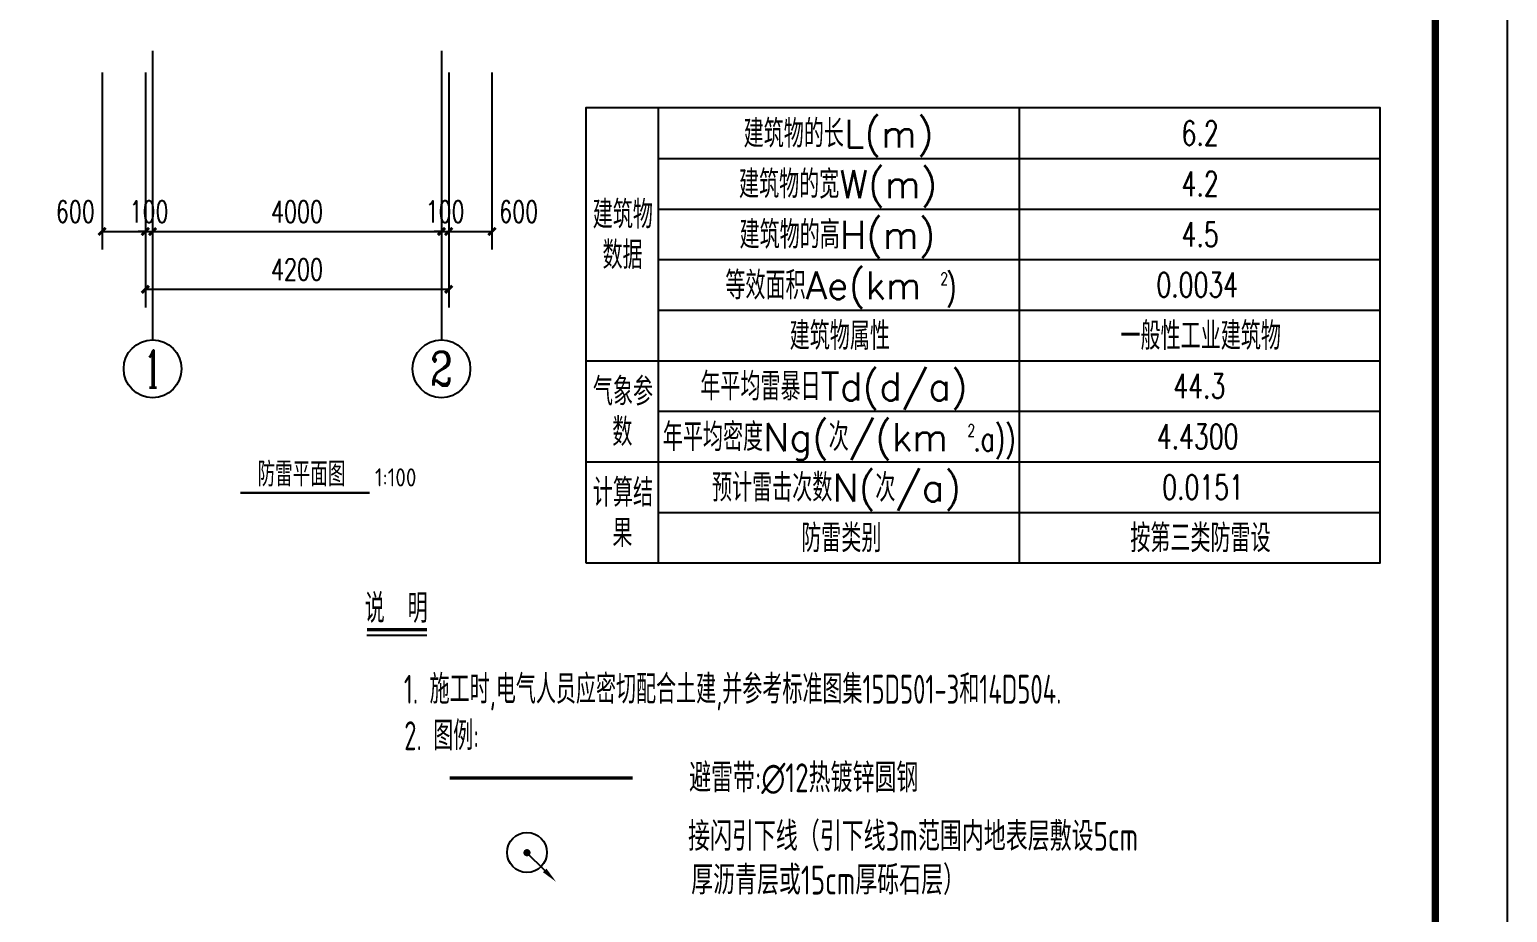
# Model space of a CAD drawing. Extents: x 5600590 to 5949977, y -428435 to -354779.
# Drawn here: x 5838638 to 5859105, y -401031 to -388809 of the extents above; entities that cross this region are included whole.
import ezdxf
from ezdxf.enums import TextEntityAlignment as Align

# ---------------------------------------------------------------- set-up
doc = ezdxf.new("R2010")
doc.units = 0
doc.header["$LTSCALE"] = 1000
doc.header["$MEASUREMENT"] = 0
doc.layers.get('0').update_dxf_attribs({"linetype": 'CONTINUOUS'})
doc.layers.get('Defpoints').update_dxf_attribs({"linetype": 'CONTINUOUS'})
for name, color, linetype in [('1', 7, 'CONTINUOUS'), ('AXIS_TEXT', 7, 'CONTINUOUS'), ('DIM_SYMB', 3, 'CONTINUOUS'), ('LWIRE', 4, 'CONTINUOUS'), ('PUB_TEXT', 7, 'CONTINUOUS'), ('PUB_TITLE', 4, 'CONTINUOUS'), ('TEL_TAB', 7, 'CONTINUOUS'), ('WIRE-避雷', 4, 'CONTINUOUS'), ('建筑底图', 251, 'CONTINUOUS'), ('电气', 3, 'CONTINUOUS')]:
    doc.layers.add(name, color=color, linetype=linetype)
doc.styles.add('_TCH_AXIS', font='COMPLEX', dxfattribs={"bigfont": 'GBCBIG'})
doc.styles.add('_TCH_DIM', font='SIMPLEX', dxfattribs={"bigfont": 'GBCBIG'})
doc.styles.add('_TCH_DIM_T3', font='SIMPLEX', dxfattribs={"width": 0.705882, "bigfont": 'GBCBIG'})
doc.styles.add('COMPLEX', font='COMPLEX')
doc.styles.add('sceie', font='sceie.shx', dxfattribs={"width": 0.7, "bigfont": 'sceic.shx'})
doc.styles.get("Standard").update_dxf_attribs({"font": 'GBENOR', "bigfont": 'GBCBIG'})
doc.styles.add('TG_LINETYPE_THUND', font='SIMPLEX', dxfattribs={"width": 0.8, "height": 5.5, "bigfont": 'HZTXT'})
doc.linetypes.add('TG_×', pattern='A,2,0,["×",TG_LINETYPE_THUND,S=0.1,R=0,X=-0.23,Y=-0.21],0', length=2)
doc.dimstyles.new('_TCH_ARCH&&100', dxfattribs={"dimtxt": 297.5, "dimasz": 100, "dimexe": 250, "dimexo": 300, "dimgap": 126.25, "dimtad": 1, "dimdec": 0, "dimzin": 0, "dimdsep": 46, "dimtxsty": '_TCH_DIM_T3', "dimblk": 'ARCHTICK', "dimcen": 0.09, "dimclrt": 7, "dimazin": 2, "dimtfac": 1, "dimtdec": 0, "dimtix": 1, "dimtmove": 2, "dimatfit": 3, "dimfxl": 0, "dimtolj": 1, "dimtzin": 0, "dimarcsym": 0})

# ---------------------------------------------------------------- blocks, each defined once
blk = doc.blocks.new('_AXISO')
blk.add_circle((0, 0), 0.5)
at = {"layer": 'AXIS_TEXT', "style": 'COMPLEX', "width": 1.041667}
blk.add_attdef('A', text='', height=0.56, dxfattribs=at).set_placement((-0.25, -0.28), (0.25, -0.28), align=Align.FIT)
blk = doc.blocks.new('_ArchTick')
at = {"color": 0, "linetype": 'ByBlock', "const_width": 0.4}
blk.add_lwpolyline([(-0.5, -0.5), (0.5, 0.5)], dxfattribs=at)
blk = doc.blocks.new('*D67')
at = {"layer": 'Defpoints', "color": 0, "transparency": 16777216}
for p in [(5840242, -389105), (5844442, -389105), (5844442, -392405)]:
    blk.add_point(p, dxfattribs=at)
at = {"layer": '建筑底图', "color": 0, "lineweight": -2, "transparency": 16777216}
for p, q in [((5840242, -389405), (5840242, -392655)), ((5844442, -389405), (5844442, -392655)), ((5840242, -392405), (5844442, -392405))]:
    blk.add_line(p, q, dxfattribs=at)
at = {"layer": '建筑底图', "color": 0, "lineweight": -2, "transparency": 16777216, "xscale": 100, "yscale": 100, "zscale": 100, "rotation": 180}
blk.add_blockref('_ArchTick', (5840242, -392405), dxfattribs=at)
at = {"layer": '建筑底图', "color": 0, "lineweight": -2, "transparency": 16777216, "xscale": 100, "yscale": 100, "zscale": 100}
blk.add_blockref('_ArchTick', (5844442, -392405), dxfattribs=at)
at = {"layer": '建筑底图', "color": 7, "transparency": 16777216, "insert": (5842342, -392130), "char_height": 297.5, "attachment_point": 5, "style": '_TCH_DIM_T3'}
blk.add_mtext('\\A1;4200', dxfattribs=at)
blk = doc.blocks.new('*D68')
at = {"layer": 'Defpoints', "color": 0, "transparency": 16777216}
for p in [(5839642, -389105), (5840242, -389105), (5840242, -391605)]:
    blk.add_point(p, dxfattribs=at)
at = {"layer": '建筑底图', "color": 0, "lineweight": -2, "transparency": 16777216}
for p, q in [((5839642, -389405), (5839642, -391855)), ((5840242, -389405), (5840242, -391855)), ((5839642, -391605), (5840242, -391605))]:
    blk.add_line(p, q, dxfattribs=at)
at = {"layer": '建筑底图', "color": 0, "lineweight": -2, "transparency": 16777216, "xscale": 100, "yscale": 100, "zscale": 100, "rotation": 180}
blk.add_blockref('_ArchTick', (5839642, -391605), dxfattribs=at)
at = {"layer": '建筑底图', "color": 0, "lineweight": -2, "transparency": 16777216, "xscale": 100, "yscale": 100, "zscale": 100}
blk.add_blockref('_ArchTick', (5840242, -391605), dxfattribs=at)
at = {"layer": '建筑底图', "color": 7, "transparency": 16777216, "insert": (5839272, -391330), "char_height": 297.5, "attachment_point": 5, "style": '_TCH_DIM_T3'}
blk.add_mtext('\\A1;600', dxfattribs=at)
blk = doc.blocks.new('*D69')
at = {"layer": 'Defpoints', "color": 0, "transparency": 16777216}
for p in [(5840242, -389105), (5840342, -389105), (5840342, -391605)]:
    blk.add_point(p, dxfattribs=at)
at = {"layer": '建筑底图', "color": 0, "lineweight": -2, "transparency": 16777216}
for p, q in [((5840242, -389405), (5840242, -391855)), ((5840342, -389405), (5840342, -391855)), ((5840242, -391605), (5840142, -391605)), ((5840242, -391605), (5840342, -391605)), ((5840342, -391605), (5840442, -391605))]:
    blk.add_line(p, q, dxfattribs=at)
at = {"layer": '建筑底图', "color": 0, "lineweight": -2, "transparency": 16777216, "xscale": 100, "yscale": 100, "zscale": 100}
blk.add_blockref('_ArchTick', (5840242, -391605), dxfattribs=at)
at = {"layer": '建筑底图', "color": 0, "lineweight": -2, "transparency": 16777216, "xscale": 100, "yscale": 100, "zscale": 100, "rotation": 180}
blk.add_blockref('_ArchTick', (5840342, -391605), dxfattribs=at)
at = {"layer": '建筑底图', "color": 7, "transparency": 16777216, "insert": (5840292, -391330), "char_height": 297.5, "attachment_point": 5, "style": '_TCH_DIM_T3'}
blk.add_mtext('\\A1;100', dxfattribs=at)
blk = doc.blocks.new('*D70')
at = {"layer": 'Defpoints', "color": 0, "transparency": 16777216}
for p in [(5840342, -389105), (5844342, -389105), (5844342, -391605)]:
    blk.add_point(p, dxfattribs=at)
at = {"layer": '建筑底图', "color": 0, "lineweight": -2, "transparency": 16777216}
for p, q in [((5840342, -389405), (5840342, -391855)), ((5844342, -389405), (5844342, -391855)), ((5840342, -391605), (5844342, -391605))]:
    blk.add_line(p, q, dxfattribs=at)
at = {"layer": '建筑底图', "color": 0, "lineweight": -2, "transparency": 16777216, "xscale": 100, "yscale": 100, "zscale": 100, "rotation": 180}
blk.add_blockref('_ArchTick', (5840342, -391605), dxfattribs=at)
at = {"layer": '建筑底图', "color": 0, "lineweight": -2, "transparency": 16777216, "xscale": 100, "yscale": 100, "zscale": 100}
blk.add_blockref('_ArchTick', (5844342, -391605), dxfattribs=at)
at = {"layer": '建筑底图', "color": 7, "transparency": 16777216, "insert": (5842342, -391330), "char_height": 297.5, "attachment_point": 5, "style": '_TCH_DIM_T3'}
blk.add_mtext('\\A1;4000', dxfattribs=at)
blk = doc.blocks.new('*D71')
at = {"layer": 'Defpoints', "color": 0, "transparency": 16777216}
for p in [(5844342, -389105), (5844442, -389105), (5844442, -391605)]:
    blk.add_point(p, dxfattribs=at)
at = {"layer": '建筑底图', "color": 0, "lineweight": -2, "transparency": 16777216}
for p, q in [((5844342, -389405), (5844342, -391855)), ((5844442, -389405), (5844442, -391855)), ((5844342, -391605), (5844242, -391605)), ((5844342, -391605), (5844442, -391605)), ((5844442, -391605), (5844542, -391605))]:
    blk.add_line(p, q, dxfattribs=at)
at = {"layer": '建筑底图', "color": 0, "lineweight": -2, "transparency": 16777216, "xscale": 100, "yscale": 100, "zscale": 100}
blk.add_blockref('_ArchTick', (5844342, -391605), dxfattribs=at)
at = {"layer": '建筑底图', "color": 0, "lineweight": -2, "transparency": 16777216, "xscale": 100, "yscale": 100, "zscale": 100, "rotation": 180}
blk.add_blockref('_ArchTick', (5844442, -391605), dxfattribs=at)
at = {"layer": '建筑底图', "color": 7, "transparency": 16777216, "insert": (5844392, -391330), "char_height": 297.5, "attachment_point": 5, "style": '_TCH_DIM_T3'}
blk.add_mtext('\\A1;100', dxfattribs=at)
blk = doc.blocks.new('*D72')
at = {"layer": 'Defpoints', "color": 0, "transparency": 16777216}
for p in [(5844442, -389105), (5845042, -389105), (5845042, -391605)]:
    blk.add_point(p, dxfattribs=at)
at = {"layer": '建筑底图', "color": 0, "lineweight": -2, "transparency": 16777216}
for p, q in [((5844442, -389405), (5844442, -391855)), ((5845042, -389405), (5845042, -391855)), ((5844442, -391605), (5845042, -391605))]:
    blk.add_line(p, q, dxfattribs=at)
at = {"layer": '建筑底图', "color": 0, "lineweight": -2, "transparency": 16777216, "xscale": 100, "yscale": 100, "zscale": 100, "rotation": 180}
blk.add_blockref('_ArchTick', (5844442, -391605), dxfattribs=at)
at = {"layer": '建筑底图', "color": 0, "lineweight": -2, "transparency": 16777216, "xscale": 100, "yscale": 100, "zscale": 100}
blk.add_blockref('_ArchTick', (5845042, -391605), dxfattribs=at)
at = {"layer": '建筑底图', "color": 7, "transparency": 16777216, "insert": (5845412, -391330), "char_height": 297.5, "attachment_point": 5, "style": '_TCH_DIM_T3'}
blk.add_mtext('\\A1;600', dxfattribs=at)
blk = doc.blocks.new('$TelecSys$00000080')
for p, q in [((-0.7, -0.7), (0, 0)), ((0.104, 0.104), (0.104, 0.104)), ((-0.104, -0.104), (-0.104, -0.104))]:
    blk.add_line(p, q)
at = {"const_width": 0.142}
blk.add_lwpolyline([(0.071, 0, 1), (-0.071, 0, 1)], format="xyb", close=True, dxfattribs=at)
blk.add_solid([(-0.63, -0.77), (-0.77, -0.63), (-1.15, -1.15)])
at = {"width": 0.8, "flags": 9}
blk.add_attdef('A', (0, 0), '', height=0.00002, rotation=180, dxfattribs=at)

msp = doc.modelspace()

# ---------------------------------------------------------------- linework, layer by layer
at = {"layer": '1', "color": 3, "linetype": 'Continuous'}
msp.add_circle((5845526.6, -400201.2), 276.5, dxfattribs=at)
at = {"layer": 'DIM_SYMB', "const_width": 35}
msp.add_lwpolyline([(5841558.9, -395222.5), (5843345.6, -395222.5)], dxfattribs=at)
at = {"layer": 'PUB_TITLE', "color": 4}
msp.add_lwpolyline([(5799704.6, -412847.7), (5859104.6, -412847.7), (5859104.6, -370847.7), (5799704.6, -370847.7)], close=True, dxfattribs=at)
at = {"layer": 'PUB_TITLE', "color": 4, "const_width": 100}
msp.add_lwpolyline([(5802204.6, -411847.7), (5858104.6, -411847.7), (5858104.6, -371847.7), (5802204.6, -371847.7)], close=True, dxfattribs=at)
at = {"layer": 'TEL_TAB', "color": 0}
msp.add_lwpolyline([(5846343.1, -396193.8), (5857343.1, -396193.8), (5857343.1, -389893.8), (5846343.1, -389893.8)], close=True, dxfattribs=at)
for points in [[(5847343.1, -389893.8), (5847343.1, -396193.8)], [(5852343.1, -389893.8), (5852343.1, -396193.8)], [(5847343.1, -390593.8), (5857343.1, -390593.8)], [(5847343.1, -391293.8), (5857343.1, -391293.8)], [(5847343.1, -391993.8), (5857343.1, -391993.8)], [(5847343.1, -392693.8), (5857343.1, -392693.8)], [(5846343.1, -393393.8), (5857343.1, -393393.8)], [(5847343.1, -394093.8), (5857343.1, -394093.8)], [(5846343.1, -394793.8), (5857343.1, -394793.8)], [(5847343.1, -395493.8), (5857343.1, -395493.8)]]:
    msp.add_lwpolyline(points, dxfattribs=at)
at = {"layer": 'WIRE-避雷', "color": 3, "linetype": 'TG_×', "const_width": 48}
msp.add_lwpolyline([(5844454.5, -399171.3), (5846991.4, -399171.3)], dxfattribs=at)
at = {"layer": '建筑底图'}
for p, q in [((5840341.8, -389105.5), (5840341.8, -393105.5)), ((5844341.8, -389105.5), (5844341.8, -393105.5))]:
    msp.add_line(p, q, dxfattribs=at)
at = {"layer": '电气'}
msp.add_line((5843310.3, -397191.8), (5844141, -397191.8), dxfattribs=at)
at = {"layer": '电气', "const_width": 48}
msp.add_lwpolyline([(5843310.3, -397115.9), (5844141.5, -397115.9)], dxfattribs=at)

# ---------------------------------------------------------------- block references
at = {"layer": 'LWIRE', "xscale": 350, "yscale": 350, "zscale": 350, "rotation": 90}
msp.add_blockref('$TelecSys$00000080', (5845526.6, -400204.6), dxfattribs=at)
at = {"layer": '建筑底图'}
ref = msp.add_blockref('_AXISO', (5840341.8, -393505.5), dxfattribs=dict(at, xscale=800, yscale=800, zscale=800))
ref.add_attrib('A', '1', dxfattribs={"layer": 'AXIS_TEXT', "color": 0, "height": 514.7, "style": '_TCH_AXIS'}).set_placement((5840231.5, -393762.9), (5840452.1, -393762.9), align=Align.FIT)
ref = msp.add_blockref('_AXISO', (5844341.8, -393505.5), dxfattribs=dict(at, xscale=800, yscale=800, zscale=800))
ref.add_attrib('A', '2', dxfattribs={"layer": 'AXIS_TEXT', "color": 0, "height": 465.9, "style": '_TCH_AXIS'}).set_placement((5844186.5, -393738.5), (5844497.1, -393738.5), align=Align.FIT)

# ---------------------------------------------------------------- texts
at = {"color": 3, "style": 'sceie'}
for s, width, p in [('说  明', 0.73, (5843279, -397021.1)), ('1. 施工时,电气人员应密切配合土建,并参考标准图集15D501-3和14D504.', 0.73, (5843821.8, -398141.6)), ('2. 图例:', 0.73, (5843826.3, -398785.3)), ('避雷带:∅12热镀锌圆钢', 0.8, (5847772, -399367.8)), ('接闪引下线（引下线3m范围内地表层敷设5cm', 0.8, (5847757, -400178)), ('厚沥青层或15cm厚砾石层）', 0.8, (5847800.1, -400783.3))]:
    msp.add_text(s, height=400, dxfattribs=dict(at, width=width)).set_placement(p)
at = {"layer": 'PUB_TEXT'}
for s, height, p in [('防雷平面图', 337.59, (5841795.8, -395133.9)), ('1:100', 250, (5843420.8, -395133.9))]:
    msp.add_text(s, height=height, dxfattribs=at).set_placement(p)
at = {"layer": 'TEL_TAB', "color": 0, "style": '_TCH_DIM'}
for s, height, p in [('建筑物的长L(m)', 385.82, (5848527, -390443.8)), ('建筑物的宽W(m)', 385.82, (5848462.7, -391143.8)), ('建筑物', 385.82, (5846437.1, -391563.8)), ('建筑物的高H(m)', 385.82, (5848470.4, -391843.8)), ('数据', 385.82, (5846572.5, -392123.8)), ('等效面积Ae(km', 385.82, (5848273.6, -392543.8)), ('建筑物属性', 385.82, (5849164.4, -393243.8)), ('一般性工业建筑物', 385.82, (5853745.2, -393243.8)), ('年平均雷暴日Td(d/a)', 385.816, (5847927.2, -393943.8)), ('气象参', 385.82, (5846439.4, -394013.8)), ('数', 385.8, (5846708.5, -394573.8)), ('年平均密度Ng(次/(km', 385.816, (5847407.2, -394643.8)), ('计算结', 385.82, (5846439.4, -395413.8)), ('预计雷击次数N(次/a)', 385.816, (5848088.5, -395343.8)), ('果', 385.8, (5846708.5, -395973.8)), ('防雷类别', 385.82, (5849324, -396043.8)), ('按第三类防雷设', 385.82, (5853881.4, -396043.8))]:
    msp.add_text(s, height=height, dxfattribs=at).set_placement(p)
at = {"layer": 'TEL_TAB', "color": 0, "style": '_TCH_DIM', "width": 0.705882}
for s, height, p in [('6.2', 340, (5854591.7, -390413.8)), ('4.2', 340, (5854591.7, -391113.8)), ('4.5', 340, (5854591.7, -391813.8)), (')', 340, (5851332.6, -392543.8)), ('2', 170, (5851252.6, -392343.8)), ('0.0034', 340, (5854243.1, -392513.8)), ('44.3', 340, (5854477.4, -393913.8)), ('2', 170, (5851627.6, -394443.8)), ('.a))', 340, (5851707.6, -394643.8)), ('4.4300', 340, (5854248.8, -394613.8)), ('0.0151', 340, (5854323.1, -395313.8))]:
    msp.add_text(s, height=height, dxfattribs=at).set_placement(p)

# ---------------------------------------------------------------- dimensions: what is measured, and where the dimension line sits
at = {"layer": '建筑底图'}
for base, p1, p2, picture, middle in [((5840241.8, -391605.5), (5839641.8, -389105.5), (5840241.8, -389105.5), '*D68', (5839271.8, -391330.5)), ((5845041.8, -391605.5), (5844441.8, -389105.5), (5845041.8, -389105.5), '*D72', (5845411.8, -391330.5))]:
    dim = msp.add_linear_dim(base=base, p1=p1, p2=p2, angle=0, dimstyle='_TCH_ARCH&&100', dxfattribs=at)
    dim.commit()
    dim.dimension.update_dxf_attribs({"geometry": picture, "text_midpoint": middle, "dimtype": 129})
for p1, p2, distance, picture, middle in [((5840241.8, -389105.5), (5840341.8, -389105.5), -2500, '*D69', (5840291.8, -391330.5)), ((5840241.8, -389105.5), (5844441.8, -389105.5), -3300, '*D67', (5842341.8, -392130.5)), ((5840341.8, -389105.5), (5844341.8, -389105.5), -2500, '*D70', (5842341.8, -391330.5)), ((5844341.8, -389105.5), (5844441.8, -389105.5), -2500, '*D71', (5844391.8, -391330.5))]:
    dim = msp.add_aligned_dim(p1=p1, p2=p2, distance=distance, dimstyle='_TCH_ARCH&&100', dxfattribs=at)
    dim.commit()
    dim.dimension.update_dxf_attribs({"geometry": picture, "text_midpoint": middle})

doc.saveas('drawing.dxf')
